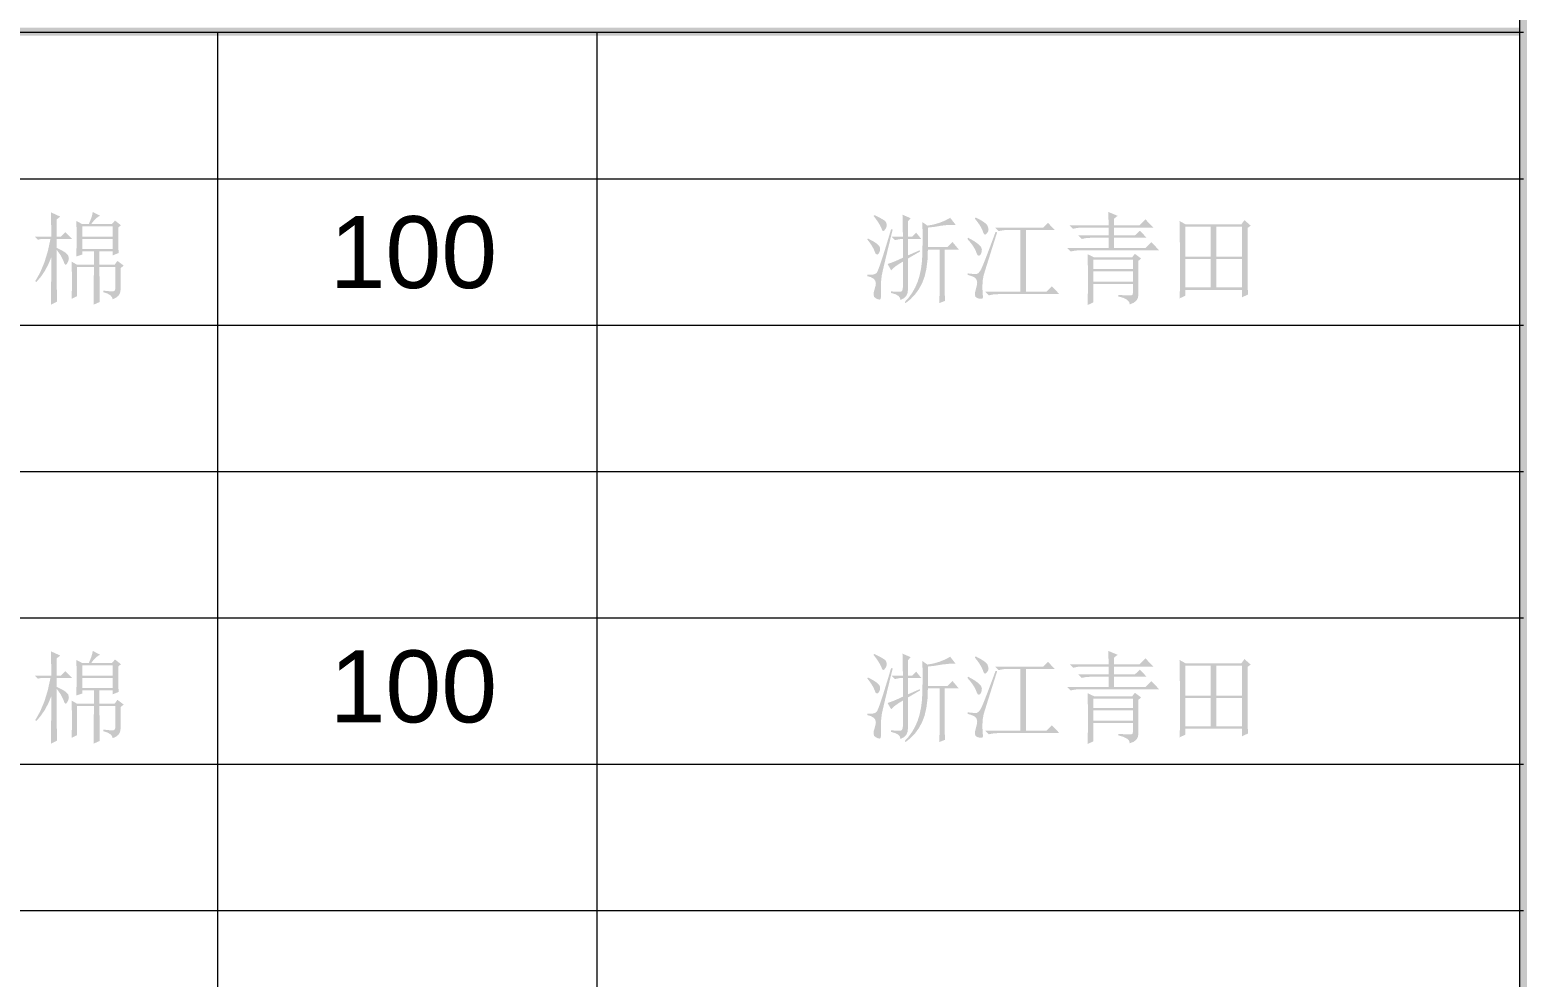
# Model space of a CAD drawing. Header units: millimetres. Extents: x 0 to 383, y 25 to 284.
# Drawn here: x 319.8 to 383.1, y 195.5 to 235.5 of the extents above; entities that cross this region are included whole.
import ezdxf

# ---------------------------------------------------------------- set-up
doc = ezdxf.new("R2010")
doc.units = ezdxf.units.MM

msp = doc.modelspace()

# ---------------------------------------------------------------- hatches: boundary and pattern name
h = msp.add_hatch(color=0)
h.dxf.hatch_style = 2
h.paths.add_polyline_path([(382.770944, 25.110281), (383.109639, 25.110281), (383.109639, 283.886892), (382.770944, 283.886892)])
h = msp.add_hatch(color=0)
h.dxf.hatch_style = 2
h.paths.add_polyline_path([(382.770944, 235.288226), (383.109639, 235.288226), (383.109639, 283.548226), (382.770944, 283.548226)])
h = msp.add_hatch(color=0)
h.dxf.hatch_style = 2
h.paths.add_polyline_path([(0.169333, 235.415226), (382.982611, 235.415226), (382.982611, 235.457559), (0.169333, 235.457559)])
h = msp.add_hatch(color=0)
h.dxf.hatch_style = 2
h.paths.add_polyline_path([(0.338667, 235.288226), (383.109611, 235.288226), (383.109611, 235.626896), (0.338667, 235.626896)])
h = msp.add_hatch(color=0)
h.dxf.hatch_style = 2
h.paths.add_polyline_path([(327.737611, 25.237281), (327.779944, 25.237281), (327.779944, 235.415226), (327.737611, 235.415226)])
h = msp.add_hatch(color=0)
h.dxf.hatch_style = 2
h.paths.add_polyline_path([(343.781944, 25.237281), (343.824278, 25.237281), (343.824278, 235.415226), (343.781944, 235.415226)])
h = msp.add_hatch(color=0)
h.dxf.hatch_style = 2
h.paths.add_polyline_path([(382.940278, 25.237281), (382.982653, 25.237281), (382.982653, 235.415226), (382.940278, 235.415226)])
h = msp.add_hatch(color=0)
h.dxf.hatch_style = 2
h.paths.add_polyline_path([(0.338667, 229.223976), (382.982611, 229.223976), (382.982611, 229.266309), (0.338667, 229.266309)])
h = msp.add_hatch(color=0)
h.paths.add_polyline_path([(322.807101, 227.67947), (322.721318, 227.639163), (322.629334, 227.567849), (322.531149, 227.46553), (322.426762, 227.332205), (323.303194, 227.332205), (323.435486, 227.481033), (323.683533, 227.282595), (323.567778, 227.183377), (323.571912, 226.666612), (323.584314, 226.108507), (323.336267, 226.009288), (323.336267, 226.174653), (322.774028, 226.174653), (322.774028, 225.612413), (323.41895, 225.612413), (323.534705, 225.777778), (323.799288, 225.57934), (323.666997, 225.463585), (323.666997, 224.537543), (323.646326, 224.414553), (323.584314, 224.310167), (323.480961, 224.224384), (323.336267, 224.157205), (323.305262, 224.250222), (323.22878, 224.330838), (323.106824, 224.399051), (322.939392, 224.454861), (322.939392, 224.521007), (323.069703, 224.506538), (323.17986, 224.496202), (323.27038, 224.490001), (323.34178, 224.487934), (323.395437, 224.502403), (323.432041, 224.545812), (323.451075, 224.618159), (323.452023, 224.719444), (323.452023, 225.513194), (322.774028, 225.513194), (322.790564, 224.04145), (322.525981, 223.925694), (322.542517, 225.513194), (321.83145, 225.513194), (321.83145, 224.289497), (321.599939, 224.173741), (321.612342, 224.611957), (321.616476, 225.000564), (321.599939, 225.744705), (321.83145, 225.612413), (322.542517, 225.612413), (322.542517, 226.174653), (322.046424, 226.174653), (322.046424, 226.042361), (321.798377, 225.959679), (321.814913, 226.687283), (321.810779, 227.063487), (321.798377, 227.464497), (322.046424, 227.332205), (322.327543, 227.332205), (322.393689, 227.488268), (322.443299, 227.625727), (322.476372, 227.744583), (322.492908, 227.844835)])
h.paths.add_polyline_path([(322.046424, 227.232986), (322.046424, 226.803038), (323.336267, 226.803038), (323.336267, 227.232986)])
h.paths.add_polyline_path([(322.046424, 226.703819), (322.046424, 226.273872), (323.336267, 226.273872), (323.336267, 226.703819)])
h.paths.add_polyline_path([(320.971554, 224.851736), (320.972587, 224.71531), (320.975688, 224.537543), (320.980856, 224.318435), (320.98809, 224.057986), (320.723507, 223.925694), (320.735909, 224.913748), (320.740043, 225.926606), (320.613953, 225.625849), (320.467192, 225.351964), (320.29976, 225.104951), (320.111658, 224.884809), (320.062049, 224.917882), (320.269788, 225.283751), (320.446521, 225.703364), (320.592249, 226.17672), (320.70697, 226.703819), (320.326632, 226.703819), (320.177804, 226.670747), (320.045512, 226.803038), (320.740043, 226.803038), (320.735909, 227.282595), (320.723507, 227.828299), (321.120382, 227.646398), (320.971554, 227.530642), (320.971554, 226.803038), (321.153455, 226.803038), (321.335356, 226.984939), (321.616476, 226.703819), (320.971554, 226.703819), (320.971554, 226.323481), (321.108066, 226.259488), (321.22029, 226.200146), (321.308743, 226.145972), (321.373941, 226.097483), (321.455934, 226.001709), (321.484184, 225.893533), (321.471782, 225.806717), (321.434575, 225.711632), (321.389099, 225.637218), (321.351892, 225.612413), (321.327088, 225.622748), (321.302283, 225.653754), (321.277478, 225.705431), (321.252674, 225.777778), (321.141053, 226.009288), (320.971554, 226.240799)])
h = msp.add_hatch(color=0)
h.paths.add_polyline_path([(364.782585, 225.331293), (364.782585, 224.901345), (366.452767, 224.901345), (366.452767, 225.331293)])
h.paths.add_polyline_path([(365.41097, 227.844835), (365.807845, 227.67947), (365.659017, 227.563715), (365.659017, 227.282595), (366.733887, 227.282595), (366.981934, 227.530642), (367.312663, 227.183377), (365.659017, 227.183377), (365.659017, 226.852648), (366.53545, 226.852648), (366.750424, 227.051085), (367.031543, 226.753429), (365.659017, 226.753429), (365.659017, 226.323481), (366.981934, 226.323481), (367.229981, 226.571528), (367.56071, 226.224262), (364.220345, 226.224262), (364.01364, 226.21186), (363.82347, 226.174653), (363.674642, 226.323481), (365.427507, 226.323481), (365.427507, 226.753429), (364.683366, 226.753429), (364.476661, 226.741026), (364.286491, 226.703819), (364.137663, 226.852648), (365.427507, 226.852648), (365.427507, 227.183377), (364.319564, 227.183377), (364.112859, 227.170974), (363.922689, 227.133767), (363.773861, 227.282595), (365.427507, 227.282595)])
h.paths.add_polyline_path([(364.534538, 226.058898), (364.815658, 225.926606), (366.419694, 225.926606), (366.53545, 226.075434), (366.800033, 225.876997), (366.684278, 225.777778), (366.684278, 224.372179), (366.667741, 224.221284), (366.601595, 224.099327), (366.48584, 224.00631), (366.320476, 223.942231), (366.290503, 224.049718), (366.200586, 224.140668), (366.050725, 224.215082), (365.840918, 224.27296), (365.840918, 224.339106), (366.054859, 224.325584), (366.217123, 224.317746), (366.32771, 224.315076), (366.386622, 224.317057), (366.436231, 224.346685), (366.452767, 224.421788), (366.452767, 224.802127), (364.782585, 224.802127), (364.782585, 224.024913), (364.534538, 223.909158), (364.541773, 224.112849), (364.546941, 224.360465), (364.550041, 224.652523), (364.551075, 224.98954), (364.550041, 225.326384), (364.546941, 225.617236), (364.541773, 225.86158)])
h.paths.add_polyline_path([(364.782585, 225.827387), (364.782585, 225.430512), (366.452767, 225.430512), (366.452767, 225.827387)])
h = msp.add_hatch(color=0)
h.paths.add_polyline_path([(356.233236, 224.487934), (356.448899, 224.475532), (356.60255, 224.471398), (356.657241, 224.482766), (356.696946, 224.516873), (356.721148, 224.573717), (356.72933, 224.653299), (356.72933, 225.744705), (356.568099, 225.647553), (356.431674, 225.554536), (356.320053, 225.465652), (356.233236, 225.380903), (356.084408, 225.645486), (356.211532, 225.686827), (356.361394, 225.744705), (356.533993, 225.819119), (356.72933, 225.910069), (356.72933, 226.703819), (356.572234, 226.691417), (356.398601, 226.65421), (356.249773, 226.803038), (356.72933, 226.803038), (356.728296, 227.14617), (356.725196, 227.414887), (356.720028, 227.609191), (356.712793, 227.72908), (357.060059, 227.580252), (356.944304, 227.44796), (356.944304, 226.803038), (357.126205, 226.803038), (357.291569, 226.968403), (357.506543, 226.703819), (356.944304, 226.703819), (356.944304, 226.009288), (357.440398, 226.224262), (357.456934, 226.174653), (356.944304, 225.876997), (356.944304, 224.570616), (356.930868, 224.424889), (356.874024, 224.301899), (356.773772, 224.201647), (356.630111, 224.124132), (356.605306, 224.223351), (356.530892, 224.306033), (356.406869, 224.372179), (356.233236, 224.421788)])
h.paths.add_polyline_path([(357.556153, 227.414887), (357.771127, 227.266059), (358.019174, 227.311534), (358.26722, 227.381814), (358.506999, 227.476899), (358.730241, 227.596788), (358.961752, 227.299132), (358.680632, 227.299132), (358.366439, 227.266059), (358.056381, 227.212316), (357.787663, 227.183377), (357.787663, 226.356554), (358.614486, 226.356554), (358.82946, 226.571528), (359.094043, 226.257335), (358.498731, 226.257335), (358.498731, 224.669835), (358.499764, 224.491035), (358.502865, 224.334972), (358.508033, 224.201647), (358.515267, 224.091059), (358.26722, 223.99184), (358.279623, 224.330838), (358.283757, 224.620226), (358.283757, 226.257335), (357.787663, 226.257335), (357.77216, 225.82644), (357.725651, 225.443604), (357.648137, 225.109343), (357.539616, 224.824175), (357.403191, 224.577076), (357.24196, 224.356331), (357.055925, 224.161425), (356.845085, 223.99184), (356.812012, 224.04145), (356.982544, 224.231619), (357.130339, 224.438325), (357.255396, 224.661567), (357.357715, 224.901345), (357.438331, 225.162828), (357.498275, 225.451183), (357.537549, 225.766409), (357.556153, 226.108507), (357.564421, 226.790636)])
h.paths.add_polyline_path([(356.299382, 227.100694), (356.198096, 226.686766), (356.109213, 226.321414), (356.032732, 226.004637), (355.968653, 225.736437), (355.916976, 225.516812), (355.877702, 225.345763), (355.850831, 225.22329), (355.836361, 225.149392), (355.811556, 224.922705), (355.803288, 224.642274), (355.803288, 224.502662), (355.803288, 224.389404), (355.803288, 224.301985), (355.803288, 224.239887), (355.786752, 224.165473), (355.737142, 224.140668), (355.684088, 224.153071), (355.593826, 224.190278), (355.514589, 224.256424), (355.489095, 224.355642), (355.501498, 224.463129), (355.538705, 224.587153), (355.575912, 224.731847), (355.588314, 224.8352), (355.564199, 224.939242), (355.494608, 225.022613), (355.382298, 225.08807), (355.224512, 225.132856), (355.224512, 225.199002), (355.360938, 225.19082), (355.472559, 225.199691), (355.559375, 225.226132), (355.621387, 225.27066), (355.652651, 225.323101), (355.696835, 225.426636), (355.753937, 225.581203), (355.823959, 225.786735), (355.906899, 226.043169), (356.002759, 226.350439), (356.111538, 226.708481), (356.233236, 227.117231)])
h.paths.add_polyline_path([(355.257585, 226.720356), (355.468511, 226.609768), (355.622076, 226.509516), (355.718797, 226.419599), (355.759191, 226.340017), (355.763325, 226.208415), (355.726118, 226.114019), (355.67582, 226.059587), (355.637924, 226.042361), (355.580046, 226.075434), (355.538705, 226.174653), (355.494263, 226.281106), (355.427084, 226.402029), (355.337167, 226.537421), (355.224512, 226.687283)])
h.paths.add_polyline_path([(355.522168, 227.712543), (355.726807, 227.613325), (355.877702, 227.530642), (355.974854, 227.464497), (356.018262, 227.414887), (356.043067, 227.340473), (356.051335, 227.282595), (356.035488, 227.199913), (355.990701, 227.117231), (355.940403, 227.055219), (355.902507, 227.034549), (355.857032, 227.067622), (355.819825, 227.16684), (355.768148, 227.273294), (355.695801, 227.394217), (355.602784, 227.529609), (355.489095, 227.67947)])
h = msp.add_hatch(color=0)
h.paths.add_polyline_path([(360.631934, 227.183377), (362.665918, 227.183377), (362.864356, 227.381814), (363.145476, 227.084158), (361.938314, 227.084158), (361.938314, 224.471398), (362.79821, 224.471398), (363.02972, 224.702908), (363.343913, 224.372179), (360.764226, 224.372179), (360.55752, 224.359776), (360.367351, 224.322569), (360.218523, 224.471398), (361.690267, 224.471398), (361.690267, 227.084158), (361.177637, 227.084158), (360.970931, 227.071756), (360.780762, 227.034549)])
h.paths.add_polyline_path([(360.714616, 226.984939), (360.593446, 226.601769), (360.486293, 226.262589), (360.393221, 225.967463), (360.314296, 225.716455), (360.249582, 225.509631), (360.199144, 225.347055), (360.163046, 225.228791), (360.141352, 225.154905), (360.100011, 224.926839), (360.091743, 224.653299), (360.096825, 224.515839), (360.103456, 224.401118), (360.111122, 224.309134), (360.119304, 224.239887), (360.098633, 224.190278), (360.036622, 224.173741), (359.962207, 224.18201), (359.871257, 224.206814), (359.796843, 224.260558), (359.772038, 224.355642), (359.784441, 224.458995), (359.821648, 224.603689), (359.858855, 224.752517), (359.871257, 224.868273), (359.851275, 224.971625), (359.794087, 225.050174), (359.746458, 225.083247), (359.677643, 225.116319), (359.587123, 225.149392), (359.474382, 225.182465), (359.474382, 225.248611), (359.608827, 225.234228), (359.71485, 225.224495), (359.792967, 225.219931), (359.843696, 225.22105), (359.922244, 225.262391), (360.009061, 225.369878), (360.039022, 225.426195), (360.083389, 225.524822), (360.142095, 225.665694), (360.215077, 225.848747), (360.302271, 226.073916), (360.40361, 226.341137), (360.519032, 226.650345), (360.64847, 227.001476)])
h.paths.add_polyline_path([(359.490918, 226.753429), (359.744133, 226.610888), (359.925, 226.481266), (360.033521, 226.36508), (360.069694, 226.262847), (360.063579, 226.175945), (360.045579, 226.105062), (360.016209, 226.049682), (359.975988, 226.009288), (359.932494, 225.994819), (359.892617, 226.017556), (359.85584, 226.077501), (359.821648, 226.174653), (359.767904, 226.288341), (359.689356, 226.414431), (359.586003, 226.552924), (359.457845, 226.703819)])
h.paths.add_polyline_path([(359.805111, 227.613325), (360.009836, 227.504804), (360.161334, 227.410753), (360.260122, 227.331171), (360.306717, 227.266059), (360.339101, 227.16684), (360.350814, 227.100694), (360.334967, 227.022146), (360.290181, 226.951866), (360.239882, 226.902257), (360.201986, 226.88572), (360.177181, 226.896056), (360.152377, 226.927062), (360.127572, 226.978738), (360.102767, 227.051085), (360.051091, 227.16374), (359.978744, 227.28673), (359.885726, 227.420055), (359.772038, 227.563715)])
h = msp.add_hatch(color=0)
h.paths.add_polyline_path([(369.975033, 225.86046), (369.975033, 224.653299), (371.066439, 224.653299), (371.066439, 225.86046)])
h.paths.add_polyline_path([(368.420606, 224.190278), (368.437142, 224.521007), (368.437142, 224.766987), (368.437142, 225.091515), (368.437142, 225.494591), (368.437142, 225.976215), (368.436109, 226.459907), (368.433008, 226.869184), (368.427841, 227.204047), (368.420606, 227.464497), (368.685189, 227.315668), (371.033366, 227.315668), (371.165658, 227.497569), (371.430241, 227.266059), (371.29795, 227.16684), (371.29795, 224.934418), (371.314486, 224.355642), (371.066439, 224.239887), (371.066439, 224.55408), (368.668653, 224.55408), (368.668653, 224.306033)])
h.paths.add_polyline_path([(368.668653, 227.21645), (368.668653, 225.959679), (369.743523, 225.959679), (369.743523, 227.21645)])
h.paths.add_polyline_path([(369.975033, 227.21645), (369.975033, 225.959679), (371.066439, 225.959679), (371.066439, 227.21645)])
h.paths.add_polyline_path([(368.668653, 225.86046), (368.668653, 224.653299), (369.743523, 224.653299), (369.743523, 225.86046)])
h = msp.add_hatch(color=0)
h.dxf.hatch_style = 2
h.paths.add_polyline_path([(0.338667, 223.043309), (382.982611, 223.043309), (382.982611, 223.085642), (0.338667, 223.085642)])
h = msp.add_hatch(color=0)
h.dxf.hatch_style = 2
h.paths.add_polyline_path([(0.338667, 216.862642), (382.982611, 216.862642), (382.982611, 216.904976), (0.338667, 216.904976)])
h = msp.add_hatch(color=0)
h.dxf.hatch_style = 2
h.paths.add_polyline_path([(0.338667, 210.681976), (382.982611, 210.681976), (382.982611, 210.724313), (0.338667, 210.724313)])
h = msp.add_hatch(color=0)
h.paths.add_polyline_path([(322.807101, 209.13747), (322.721318, 209.097163), (322.629334, 209.025849), (322.531149, 208.92353), (322.426762, 208.790205), (323.303194, 208.790205), (323.435486, 208.939033), (323.683533, 208.740595), (323.567778, 208.641377), (323.571912, 208.124612), (323.584314, 207.566507), (323.336267, 207.467288), (323.336267, 207.632653), (322.774028, 207.632653), (322.774028, 207.070413), (323.41895, 207.070413), (323.534705, 207.235778), (323.799288, 207.03734), (323.666997, 206.921585), (323.666997, 205.995543), (323.646326, 205.872553), (323.584314, 205.768167), (323.480961, 205.682384), (323.336267, 205.615205), (323.305262, 205.708222), (323.22878, 205.788838), (323.106824, 205.857051), (322.939392, 205.912861), (322.939392, 205.979007), (323.069703, 205.964538), (323.17986, 205.954202), (323.27038, 205.948001), (323.34178, 205.945934), (323.395437, 205.960403), (323.432041, 206.003812), (323.451075, 206.076159), (323.452023, 206.177444), (323.452023, 206.971194), (322.774028, 206.971194), (322.790564, 205.49945), (322.525981, 205.383694), (322.542517, 206.971194), (321.83145, 206.971194), (321.83145, 205.747497), (321.599939, 205.631741), (321.612342, 206.069957), (321.616476, 206.458564), (321.599939, 207.202705), (321.83145, 207.070413), (322.542517, 207.070413), (322.542517, 207.632653), (322.046424, 207.632653), (322.046424, 207.500361), (321.798377, 207.417679), (321.814913, 208.145283), (321.810779, 208.521487), (321.798377, 208.922497), (322.046424, 208.790205), (322.327543, 208.790205), (322.393689, 208.946268), (322.443299, 209.083727), (322.476372, 209.202583), (322.492908, 209.302835)])
h.paths.add_polyline_path([(322.046424, 208.690986), (322.046424, 208.261038), (323.336267, 208.261038), (323.336267, 208.690986)])
h.paths.add_polyline_path([(322.046424, 208.161819), (322.046424, 207.731872), (323.336267, 207.731872), (323.336267, 208.161819)])
h.paths.add_polyline_path([(320.971554, 206.309736), (320.972587, 206.17331), (320.975688, 205.995543), (320.980856, 205.776435), (320.98809, 205.515986), (320.723507, 205.383694), (320.735909, 206.371748), (320.740043, 207.384606), (320.613953, 207.083849), (320.467192, 206.809964), (320.29976, 206.562951), (320.111658, 206.342809), (320.062049, 206.375882), (320.269788, 206.741751), (320.446521, 207.161364), (320.592249, 207.63472), (320.70697, 208.161819), (320.326632, 208.161819), (320.177804, 208.128747), (320.045512, 208.261038), (320.740043, 208.261038), (320.735909, 208.740595), (320.723507, 209.286299), (321.120382, 209.104398), (320.971554, 208.988642), (320.971554, 208.261038), (321.153455, 208.261038), (321.335356, 208.442939), (321.616476, 208.161819), (320.971554, 208.161819), (320.971554, 207.781481), (321.108066, 207.717488), (321.22029, 207.658146), (321.308743, 207.603972), (321.373941, 207.555483), (321.455934, 207.459709), (321.484184, 207.351533), (321.471782, 207.264717), (321.434575, 207.169632), (321.389099, 207.095218), (321.351892, 207.070413), (321.327088, 207.080748), (321.302283, 207.111754), (321.277478, 207.163431), (321.252674, 207.235778), (321.141053, 207.467288), (320.971554, 207.698799)])
h = msp.add_hatch(color=0)
h.paths.add_polyline_path([(356.233236, 205.945934), (356.448899, 205.933532), (356.60255, 205.929398), (356.657241, 205.940766), (356.696946, 205.974873), (356.721148, 206.031717), (356.72933, 206.111299), (356.72933, 207.202705), (356.568099, 207.105553), (356.431674, 207.012536), (356.320053, 206.923652), (356.233236, 206.838903), (356.084408, 207.103486), (356.211532, 207.144827), (356.361394, 207.202705), (356.533993, 207.277119), (356.72933, 207.368069), (356.72933, 208.161819), (356.572234, 208.149417), (356.398601, 208.11221), (356.249773, 208.261038), (356.72933, 208.261038), (356.728296, 208.60417), (356.725196, 208.872887), (356.720028, 209.067191), (356.712793, 209.18708), (357.060059, 209.038252), (356.944304, 208.90596), (356.944304, 208.261038), (357.126205, 208.261038), (357.291569, 208.426403), (357.506543, 208.161819), (356.944304, 208.161819), (356.944304, 207.467288), (357.440398, 207.682262), (357.456934, 207.632653), (356.944304, 207.334997), (356.944304, 206.028616), (356.930868, 205.882889), (356.874024, 205.759899), (356.773772, 205.659647), (356.630111, 205.582132), (356.605306, 205.681351), (356.530892, 205.764033), (356.406869, 205.830179), (356.233236, 205.879788)])
h.paths.add_polyline_path([(357.556153, 208.872887), (357.771127, 208.724059), (358.019174, 208.769534), (358.26722, 208.839814), (358.506999, 208.934899), (358.730241, 209.054788), (358.961752, 208.757132), (358.680632, 208.757132), (358.366439, 208.724059), (358.056381, 208.670316), (357.787663, 208.641377), (357.787663, 207.814554), (358.614486, 207.814554), (358.82946, 208.029528), (359.094043, 207.715335), (358.498731, 207.715335), (358.498731, 206.127835), (358.499764, 205.949035), (358.502865, 205.792972), (358.508033, 205.659647), (358.515267, 205.549059), (358.26722, 205.44984), (358.279623, 205.788838), (358.283757, 206.078226), (358.283757, 207.715335), (357.787663, 207.715335), (357.77216, 207.28444), (357.725651, 206.901604), (357.648137, 206.567343), (357.539616, 206.282175), (357.403191, 206.035076), (357.24196, 205.814331), (357.055925, 205.619425), (356.845085, 205.44984), (356.812012, 205.49945), (356.982544, 205.689619), (357.130339, 205.896325), (357.255396, 206.119567), (357.357715, 206.359345), (357.438331, 206.620828), (357.498275, 206.909183), (357.537549, 207.224409), (357.556153, 207.566507), (357.564421, 208.248636)])
h.paths.add_polyline_path([(356.299382, 208.558694), (356.198096, 208.144766), (356.109213, 207.779414), (356.032732, 207.462637), (355.968653, 207.194437), (355.916976, 206.974812), (355.877702, 206.803763), (355.850831, 206.68129), (355.836361, 206.607392), (355.811556, 206.380705), (355.803288, 206.100274), (355.803288, 205.960662), (355.803288, 205.847404), (355.803288, 205.759985), (355.803288, 205.697887), (355.786752, 205.623473), (355.737142, 205.598668), (355.684088, 205.611071), (355.593826, 205.648278), (355.514589, 205.714424), (355.489095, 205.813642), (355.501498, 205.921129), (355.538705, 206.045153), (355.575912, 206.189847), (355.588314, 206.2932), (355.564199, 206.397242), (355.494608, 206.480613), (355.382298, 206.54607), (355.224512, 206.590856), (355.224512, 206.657002), (355.360938, 206.64882), (355.472559, 206.657691), (355.559375, 206.684132), (355.621387, 206.72866), (355.652651, 206.781101), (355.696835, 206.884636), (355.753937, 207.039203), (355.823959, 207.244735), (355.906899, 207.501169), (356.002759, 207.808439), (356.111538, 208.166481), (356.233236, 208.575231)])
h.paths.add_polyline_path([(355.257585, 208.178356), (355.468511, 208.067768), (355.622076, 207.967516), (355.718797, 207.877599), (355.759191, 207.798017), (355.763325, 207.666415), (355.726118, 207.572019), (355.67582, 207.517587), (355.637924, 207.500361), (355.580046, 207.533434), (355.538705, 207.632653), (355.494263, 207.739106), (355.427084, 207.860029), (355.337167, 207.995421), (355.224512, 208.145283)])
h.paths.add_polyline_path([(355.522168, 209.170543), (355.726807, 209.071325), (355.877702, 208.988642), (355.974854, 208.922497), (356.018262, 208.872887), (356.043067, 208.798473), (356.051335, 208.740595), (356.035488, 208.657913), (355.990701, 208.575231), (355.940403, 208.513219), (355.902507, 208.492549), (355.857032, 208.525622), (355.819825, 208.62484), (355.768148, 208.731294), (355.695801, 208.852217), (355.602784, 208.987609), (355.489095, 209.13747)])
h = msp.add_hatch(color=0)
h.paths.add_polyline_path([(360.631934, 208.641377), (362.665918, 208.641377), (362.864356, 208.839814), (363.145476, 208.542158), (361.938314, 208.542158), (361.938314, 205.929398), (362.79821, 205.929398), (363.02972, 206.160908), (363.343913, 205.830179), (360.764226, 205.830179), (360.55752, 205.817776), (360.367351, 205.780569), (360.218523, 205.929398), (361.690267, 205.929398), (361.690267, 208.542158), (361.177637, 208.542158), (360.970931, 208.529756), (360.780762, 208.492549)])
h.paths.add_polyline_path([(360.714616, 208.442939), (360.593446, 208.059769), (360.486293, 207.720589), (360.393221, 207.425463), (360.314296, 207.174455), (360.249582, 206.967631), (360.199144, 206.805055), (360.163046, 206.686791), (360.141352, 206.612905), (360.100011, 206.384839), (360.091743, 206.111299), (360.096825, 205.973839), (360.103456, 205.859118), (360.111122, 205.767134), (360.119304, 205.697887), (360.098633, 205.648278), (360.036622, 205.631741), (359.962207, 205.64001), (359.871257, 205.664814), (359.796843, 205.718558), (359.772038, 205.813642), (359.784441, 205.916995), (359.821648, 206.061689), (359.858855, 206.210517), (359.871257, 206.326273), (359.851275, 206.429625), (359.794087, 206.508174), (359.746458, 206.541247), (359.677643, 206.574319), (359.587123, 206.607392), (359.474382, 206.640465), (359.474382, 206.706611), (359.608827, 206.692228), (359.71485, 206.682495), (359.792967, 206.677931), (359.843696, 206.67905), (359.922244, 206.720391), (360.009061, 206.827878), (360.039022, 206.884195), (360.083389, 206.982822), (360.142095, 207.123694), (360.215077, 207.306747), (360.302271, 207.531916), (360.40361, 207.799137), (360.519032, 208.108345), (360.64847, 208.459476)])
h.paths.add_polyline_path([(359.490918, 208.211429), (359.744133, 208.068888), (359.925, 207.939266), (360.033521, 207.82308), (360.069694, 207.720847), (360.063579, 207.633945), (360.045579, 207.563062), (360.016209, 207.507682), (359.975988, 207.467288), (359.932494, 207.452819), (359.892617, 207.475556), (359.85584, 207.535501), (359.821648, 207.632653), (359.767904, 207.746341), (359.689356, 207.872431), (359.586003, 208.010924), (359.457845, 208.161819)])
h.paths.add_polyline_path([(359.805111, 209.071325), (360.009836, 208.962804), (360.161334, 208.868753), (360.260122, 208.789171), (360.306717, 208.724059), (360.339101, 208.62484), (360.350814, 208.558694), (360.334967, 208.480146), (360.290181, 208.409866), (360.239882, 208.360257), (360.201986, 208.34372), (360.177181, 208.354056), (360.152377, 208.385062), (360.127572, 208.436738), (360.102767, 208.509085), (360.051091, 208.62174), (359.978744, 208.74473), (359.885726, 208.878055), (359.772038, 209.021715)])
h = msp.add_hatch(color=0)
h.paths.add_polyline_path([(364.782585, 206.789293), (364.782585, 206.359345), (366.452767, 206.359345), (366.452767, 206.789293)])
h.paths.add_polyline_path([(365.41097, 209.302835), (365.807845, 209.13747), (365.659017, 209.021715), (365.659017, 208.740595), (366.733887, 208.740595), (366.981934, 208.988642), (367.312663, 208.641377), (365.659017, 208.641377), (365.659017, 208.310648), (366.53545, 208.310648), (366.750424, 208.509085), (367.031543, 208.211429), (365.659017, 208.211429), (365.659017, 207.781481), (366.981934, 207.781481), (367.229981, 208.029528), (367.56071, 207.682262), (364.220345, 207.682262), (364.01364, 207.66986), (363.82347, 207.632653), (363.674642, 207.781481), (365.427507, 207.781481), (365.427507, 208.211429), (364.683366, 208.211429), (364.476661, 208.199026), (364.286491, 208.161819), (364.137663, 208.310648), (365.427507, 208.310648), (365.427507, 208.641377), (364.319564, 208.641377), (364.112859, 208.628974), (363.922689, 208.591767), (363.773861, 208.740595), (365.427507, 208.740595)])
h.paths.add_polyline_path([(364.534538, 207.516898), (364.815658, 207.384606), (366.419694, 207.384606), (366.53545, 207.533434), (366.800033, 207.334997), (366.684278, 207.235778), (366.684278, 205.830179), (366.667741, 205.679284), (366.601595, 205.557327), (366.48584, 205.46431), (366.320476, 205.400231), (366.290503, 205.507718), (366.200586, 205.598668), (366.050725, 205.673082), (365.840918, 205.73096), (365.840918, 205.797106), (366.054859, 205.783584), (366.217123, 205.775746), (366.32771, 205.773076), (366.386622, 205.775057), (366.436231, 205.804685), (366.452767, 205.879788), (366.452767, 206.260127), (364.782585, 206.260127), (364.782585, 205.482913), (364.534538, 205.367158), (364.541773, 205.570849), (364.546941, 205.818465), (364.550041, 206.110523), (364.551075, 206.44754), (364.550041, 206.784384), (364.546941, 207.075236), (364.541773, 207.31958)])
h.paths.add_polyline_path([(364.782585, 207.285387), (364.782585, 206.888512), (366.452767, 206.888512), (366.452767, 207.285387)])
h = msp.add_hatch(color=0)
h.paths.add_polyline_path([(369.975033, 207.31846), (369.975033, 206.111299), (371.066439, 206.111299), (371.066439, 207.31846)])
h.paths.add_polyline_path([(368.420606, 205.648278), (368.437142, 205.979007), (368.437142, 206.224987), (368.437142, 206.549515), (368.437142, 206.952591), (368.437142, 207.434215), (368.436109, 207.917907), (368.433008, 208.327184), (368.427841, 208.662047), (368.420606, 208.922497), (368.685189, 208.773668), (371.033366, 208.773668), (371.165658, 208.955569), (371.430241, 208.724059), (371.29795, 208.62484), (371.29795, 206.392418), (371.314486, 205.813642), (371.066439, 205.697887), (371.066439, 206.01208), (368.668653, 206.01208), (368.668653, 205.764033)])
h.paths.add_polyline_path([(368.668653, 208.67445), (368.668653, 207.417679), (369.743523, 207.417679), (369.743523, 208.67445)])
h.paths.add_polyline_path([(369.975033, 208.67445), (369.975033, 207.417679), (371.066439, 207.417679), (371.066439, 208.67445)])
h.paths.add_polyline_path([(368.668653, 207.31846), (368.668653, 206.111299), (369.743523, 206.111299), (369.743523, 207.31846)])
h = msp.add_hatch(color=0)
h.dxf.hatch_style = 2
h.paths.add_polyline_path([(0.338667, 204.501309), (382.982611, 204.501309), (382.982611, 204.543642), (0.338667, 204.543642)])
h = msp.add_hatch(color=0)
h.dxf.hatch_style = 2
h.paths.add_polyline_path([(0.338667, 198.320642), (382.982611, 198.320642), (382.982611, 198.362986), (0.338667, 198.362986)])

# ---------------------------------------------------------------- linework, layer by layer
at = {"color": 0, "lineweight": 0}
for points in [[(382.792111, 283.865726), (382.792111, 25.131448)], [(382.792111, 283.527059), (382.792111, 235.309392)], [(0.1905, 235.436392), (382.961444, 235.436392)], [(327.758778, 235.394059), (327.758778, 25.258448)], [(343.803111, 235.394059), (343.803111, 25.258448)], [(0.359833, 229.245142), (382.961444, 229.245142)], [(0.359833, 223.064476), (382.961444, 223.064476)], [(0.359833, 216.883809), (382.961444, 216.883809)], [(0.359833, 210.703142), (382.961444, 210.703142)], [(0.359833, 204.522476), (382.961444, 204.522476)], [(0.359833, 198.341809), (382.961444, 198.341809)]]:
    msp.add_lwpolyline(points, dxfattribs=at)

# ---------------------------------------------------------------- texts
at = {"color": 0, "char_height": 3.039533, "attachment_point": 1}
for insert in [(332.500111, 227.666815), (332.500111, 209.32237)]:
    msp.add_mtext('{\\fArial|b0|i0|c0;100}', dxfattribs=dict(at, insert=insert))

doc.saveas('drawing.dxf')
